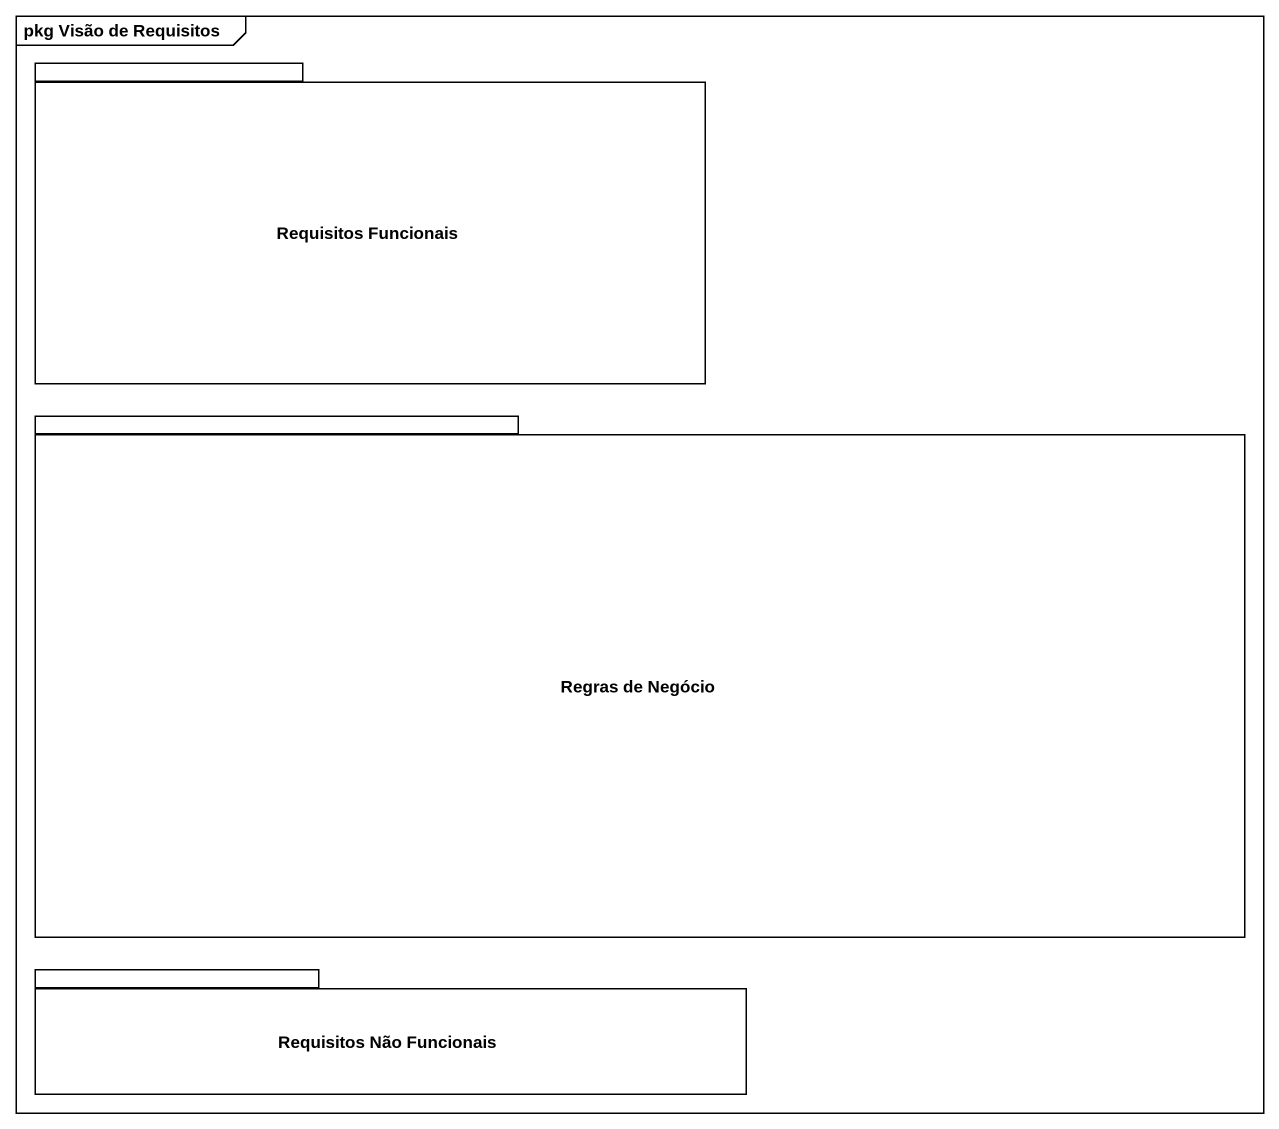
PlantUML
@startuml
mainframe pkg Visão de Requisitos
package "Requisitos Funcionais" as Requisitos_Funcionais {
}
package "Regras de Negócio" as Regras_de_Negócio {
}
package "Requisitos Não Funcionais" as Requisitos_Não_Funcionais {
}
@enduml
